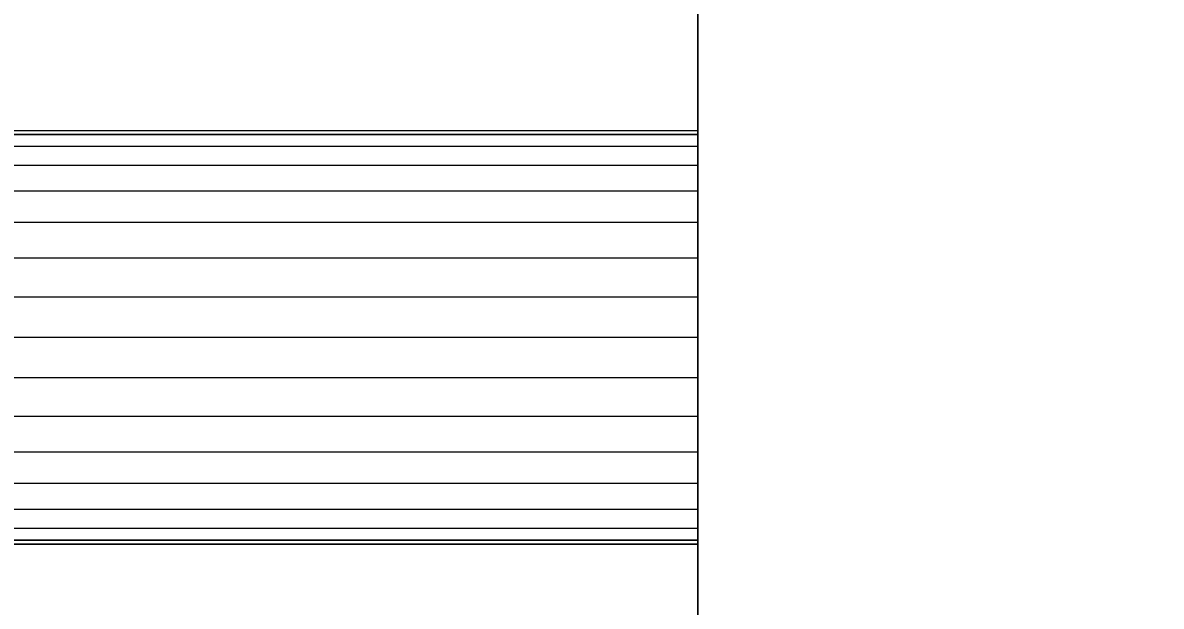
# Model space of a CAD drawing. Header units: millimetres. Extents: x -22443 to 8019, y 3751 to 17584.
# Drawn here: x -19272.2 to -19215.6, y 13820 to 13849 of the extents above; entities that cross this region are included whole.
import ezdxf

# ---------------------------------------------------------------- set-up
doc = ezdxf.new("R2010")
doc.units = ezdxf.units.MM
for name, color, linetype, lineweight in [('A-ANNO-DIMS', 211, 'Continuous', 9), ('A-ANNO-DIMS-50', 211, 'Continuous', 9), ('A-GENM', 13, 'Continuous', 18)]:
    doc.layers.add(name, color=color, linetype=linetype, lineweight=lineweight)
doc.styles.add('Arial', font='arial.ttf', dxfattribs={"height": 125})
doc.dimstyles.new('Diagonal_-_2_5mm_Arial', dxfattribs={"dimscale": 304.8, "dimtxt": 127.532425, "dimasz": 0.492126, "dimexe": 0.393701, "dimexo": 0.246063, "dimgap": 0.287073, "dimtad": 1, "dimdec": 0, "dimzin": 0, "dimdsep": 46, "dimtxsty": 'Arial', "dimblk1": 'OBLIQUE', "dimblk2": 'OBLIQUE', "dimsah": 1, "dimcen": 0.09, "dimdle": 0.393701, "dimazin": 0, "dimtfac": 1, "dimtdec": 4, "dimtix": 1, "dimtmove": 0, "dimatfit": 3, "dimfxl": 1, "dimtvp": 1, "dimtolj": 1, "dimtzin": 0, "dimarcsym": 2})

# ---------------------------------------------------------------- blocks, each defined once
blk = doc.blocks.new('Nevera autoservicio 1_34m - Nevera autoservicio 1_34m-502275-Level 1')
at = {"layer": 'A-GENM'}
for p, q in [((404.102, 673.31), (404.102, -581.966)), ((404.102, -581.966), (404.102, 673.31)), ((404.102, -581.966), (404.102, 673.31)), ((404.102, -581.966), (404.102, 673.31)), ((404.102, -540.148), (404.102, 501.905)), ((404.102, -353.112), (404.102, -326.393)), ((404.102, -342.836), (205.269, -342.836)), ((404.102, -342.836), (205.269, -342.836)), ((404.102, -342.836), (205.269, -342.836)), ((404.102, -342.836), (205.269, -342.836)), ((404.102, -342.836), (205.269, -342.836)), ((404.102, -342.836), (205.269, -342.836)), ((404.102, -342.836), (205.269, -342.836)), ((404.102, -342.836), (205.269, -342.836)), ((404.102, -342.836), (205.269, -342.836)), ((404.102, -342.836), (205.269, -342.836)), ((404.102, -342.836), (205.269, -342.836)), ((404.102, -342.836), (205.269, -342.836)), ((404.102, -343.033), (205.269, -343.033)), ((404.102, -343.033), (205.269, -343.033)), ((404.102, -343.033), (205.269, -343.033)), ((404.102, -343.033), (205.269, -343.033)), ((404.102, -343.033), (205.269, -343.033)), ((404.102, -343.033), (205.269, -343.033)), ((404.102, -343.033), (205.269, -343.033)), ((404.102, -343.033), (205.269, -343.033)), ((404.102, -343.033), (205.269, -343.033)), ((404.102, -343.033), (205.269, -343.033)), ((404.102, -343.033), (205.269, -343.033)), ((404.102, -343.033), (205.269, -343.033)), ((404.102, -343.033), (205.269, -343.033)), ((404.102, -343.033), (205.269, -343.033)), ((404.102, -343.033), (205.269, -343.033)), ((404.102, -343.033), (205.269, -343.033)), ((404.102, -343.033), (205.269, -343.033)), ((404.102, -343.033), (205.269, -343.033)), ((404.102, -343.033), (205.269, -343.033)), ((404.102, -343.033), (205.269, -343.033)), ((205.269, -343.033), (404.102, -343.033)), ((404.102, -343.033), (205.269, -343.033)), ((404.102, -343.033), (205.269, -343.033)), ((404.102, -343.033), (205.269, -343.033)), ((404.102, -343.017), (404.102, -342.836)), ((404.102, -342.836), (404.102, -343.033)), ((404.102, -343.033), (404.102, -342.836)), ((404.102, -342.836), (404.102, -343.033)), ((404.102, -343.033), (404.102, -342.836)), ((404.102, -342.836), (404.102, -343.033)), ((404.102, -343.033), (404.102, -342.836)), ((404.102, -342.836), (404.102, -343.033)), ((404.102, -342.935), (404.102, -342.836)), ((404.102, -342.836), (404.102, -343.033)), ((404.102, -342.935), (404.102, -342.836)), ((404.102, -342.836), (404.102, -343.033)), ((404.102, -343.033), (404.102, -342.836)), ((404.102, -342.836), (404.102, -343.017)), ((404.102, -342.935), (404.102, -342.836)), ((404.102, -342.935), (404.102, -342.836)), ((404.102, -343.033), (404.102, -342.836)), ((404.102, -343.033), (404.102, -342.836)), ((404.102, -343.033), (404.102, -342.836)), ((404.102, -343.033), (404.102, -342.836)), ((404.102, -342.836), (404.102, -343.033)), ((404.102, -342.836), (404.102, -343.033)), ((404.102, -343.033), (404.102, -342.836)), ((404.102, -342.836), (404.102, -343.033)), ((404.102, -343.033), (404.102, -342.935)), ((404.102, -342.935), (404.102, -343.033)), ((404.102, -343.033), (404.102, -342.935)), ((404.102, -343.033), (404.102, -342.935)), ((404.102, -343.033), (404.102, -343.017)), ((404.102, -343.017), (404.102, -343.033)), ((404.102, -343.619), (404.102, -343.033)), ((404.102, -343.033), (404.102, -343.619)), ((404.102, -343.619), (404.102, -343.033)), ((404.102, -343.033), (404.102, -343.619)), ((404.102, -343.619), (404.102, -343.033)), ((404.102, -343.033), (404.102, -343.619)), ((404.102, -343.619), (404.102, -343.033)), ((404.102, -343.033), (404.102, -343.619)), ((404.102, -343.619), (404.102, -343.033)), ((404.102, -343.033), (404.102, -343.619)), ((404.102, -343.619), (404.102, -343.033)), ((404.102, -343.033), (404.102, -343.619)), ((404.102, -343.619), (404.102, -343.033)), ((404.102, -343.619), (404.102, -343.033)), ((404.102, -343.619), (404.102, -343.033)), ((404.102, -343.619), (404.102, -343.033)), ((404.102, -343.619), (404.102, -343.033)), ((404.102, -343.619), (404.102, -343.033)), ((404.102, -343.619), (404.102, -343.033)), ((404.102, -343.619), (404.102, -343.033)), ((404.102, -343.619), (404.102, -343.033)), ((404.102, -343.619), (404.102, -343.033)), ((404.102, -343.619), (404.102, -343.033)), ((404.102, -343.619), (404.102, -343.033)), ((404.102, -343.619), (205.269, -343.619)), ((404.102, -343.619), (205.269, -343.619)), ((404.102, -343.619), (205.269, -343.619)), ((404.102, -343.619), (205.269, -343.619)), ((404.102, -343.619), (205.269, -343.619)), ((404.102, -343.619), (205.269, -343.619)), ((404.102, -343.619), (205.269, -343.619)), ((404.102, -343.619), (205.269, -343.619)), ((404.102, -343.619), (205.269, -343.619)), ((404.102, -343.619), (205.269, -343.619)), ((404.102, -343.619), (205.269, -343.619)), ((404.102, -343.619), (205.269, -343.619)), ((404.102, -343.619), (205.269, -343.619)), ((404.102, -343.619), (205.269, -343.619)), ((404.102, -343.619), (205.269, -343.619)), ((404.102, -343.619), (205.269, -343.619)), ((404.102, -343.619), (205.269, -343.619)), ((404.102, -343.619), (205.269, -343.619)), ((404.102, -343.619), (205.269, -343.619)), ((404.102, -343.619), (205.269, -343.619)), ((404.102, -343.619), (205.269, -343.619)), ((404.102, -343.619), (205.269, -343.619)), ((404.102, -343.619), (205.269, -343.619)), ((404.102, -343.619), (205.269, -343.619)), ((404.102, -344.567), (404.102, -343.619)), ((404.102, -343.619), (404.102, -344.567)), ((404.102, -344.567), (404.102, -343.619)), ((404.102, -343.619), (404.102, -344.567)), ((404.102, -344.567), (404.102, -343.619)), ((404.102, -343.619), (404.102, -344.567)), ((404.102, -344.567), (404.102, -343.619)), ((404.102, -343.619), (404.102, -344.567)), ((404.102, -344.567), (404.102, -343.619)), ((404.102, -343.619), (404.102, -344.567)), ((404.102, -344.567), (404.102, -343.619)), ((404.102, -343.619), (404.102, -344.567)), ((404.102, -344.567), (404.102, -343.619)), ((404.102, -344.567), (404.102, -343.619)), ((404.102, -344.567), (404.102, -343.619)), ((404.102, -344.567), (404.102, -343.619)), ((404.102, -344.567), (404.102, -343.619)), ((404.102, -344.567), (404.102, -343.619)), ((404.102, -344.567), (404.102, -343.619)), ((404.102, -344.567), (404.102, -343.619)), ((404.102, -344.567), (404.102, -343.619)), ((404.102, -344.567), (404.102, -343.619)), ((404.102, -344.567), (404.102, -343.619)), ((404.102, -344.567), (404.102, -343.619)), ((404.102, -344.567), (205.269, -344.567)), ((404.102, -344.567), (205.269, -344.567)), ((404.102, -344.567), (205.269, -344.567)), ((404.102, -344.567), (205.269, -344.567)), ((404.102, -344.567), (205.269, -344.567)), ((404.102, -344.567), (205.269, -344.567)), ((404.102, -344.567), (205.269, -344.567)), ((404.102, -344.567), (205.269, -344.567)), ((404.102, -344.567), (205.269, -344.567)), ((404.102, -344.567), (205.269, -344.567)), ((404.102, -344.567), (205.269, -344.567)), ((404.102, -344.567), (205.269, -344.567)), ((404.102, -344.567), (205.269, -344.567)), ((404.102, -344.567), (205.269, -344.567)), ((404.102, -344.567), (205.269, -344.567)), ((404.102, -344.567), (205.269, -344.567)), ((404.102, -344.567), (205.269, -344.567)), ((404.102, -344.567), (205.269, -344.567)), ((404.102, -344.567), (205.269, -344.567)), ((404.102, -344.567), (205.269, -344.567)), ((404.102, -344.567), (205.269, -344.567)), ((404.102, -344.567), (205.269, -344.567)), ((404.102, -344.567), (205.269, -344.567)), ((404.102, -344.567), (205.269, -344.567)), ((404.102, -345.846), (404.102, -344.567)), ((404.102, -344.567), (404.102, -345.846)), ((404.102, -345.846), (404.102, -344.567)), ((404.102, -344.567), (404.102, -345.846)), ((404.102, -345.846), (404.102, -344.567)), ((404.102, -344.567), (404.102, -345.846)), ((404.102, -345.846), (404.102, -344.567)), ((404.102, -344.567), (404.102, -345.846)), ((404.102, -345.846), (404.102, -344.567)), ((404.102, -344.567), (404.102, -345.846)), ((404.102, -345.846), (404.102, -344.567)), ((404.102, -344.567), (404.102, -345.846)), ((404.102, -345.846), (404.102, -344.567)), ((404.102, -345.846), (404.102, -344.567)), ((404.102, -345.846), (404.102, -344.567)), ((404.102, -345.846), (404.102, -344.567)), ((404.102, -345.846), (404.102, -344.567)), ((404.102, -345.846), (404.102, -344.567)), ((404.102, -345.846), (404.102, -344.567)), ((404.102, -345.846), (404.102, -344.567)), ((404.102, -345.846), (404.102, -344.567)), ((404.102, -345.846), (404.102, -344.567)), ((404.102, -345.846), (404.102, -344.567)), ((404.102, -345.846), (404.102, -344.567)), ((404.102, -345.846), (205.269, -345.846)), ((404.102, -345.846), (205.269, -345.846)), ((404.102, -345.846), (205.269, -345.846)), ((404.102, -345.846), (205.269, -345.846)), ((404.102, -345.846), (205.269, -345.846)), ((404.102, -345.846), (205.269, -345.846)), ((404.102, -345.846), (205.269, -345.846)), ((404.102, -345.846), (205.269, -345.846)), ((404.102, -345.846), (205.269, -345.846)), ((404.102, -345.846), (205.269, -345.846)), ((404.102, -345.846), (205.269, -345.846)), ((404.102, -345.846), (205.269, -345.846)), ((404.102, -345.846), (205.269, -345.846)), ((404.102, -345.846), (205.269, -345.846)), ((404.102, -345.846), (205.269, -345.846)), ((404.102, -345.846), (205.269, -345.846)), ((404.102, -345.846), (205.269, -345.846)), ((404.102, -345.846), (205.269, -345.846)), ((404.102, -345.846), (205.269, -345.846)), ((404.102, -345.846), (205.269, -345.846)), ((404.102, -345.846), (205.269, -345.846)), ((404.102, -345.846), (205.269, -345.846)), ((404.102, -345.846), (205.269, -345.846)), ((404.102, -345.846), (205.269, -345.846)), ((404.102, -347.404), (404.102, -345.846)), ((404.102, -345.846), (404.102, -347.404)), ((404.102, -347.404), (404.102, -345.846)), ((404.102, -345.846), (404.102, -347.404)), ((404.102, -347.404), (404.102, -345.846)), ((404.102, -345.846), (404.102, -347.404)), ((404.102, -347.404), (404.102, -345.846)), ((404.102, -345.846), (404.102, -347.404)), ((404.102, -347.404), (404.102, -345.846)), ((404.102, -345.846), (404.102, -347.404)), ((404.102, -347.404), (404.102, -345.846)), ((404.102, -345.846), (404.102, -347.404)), ((404.102, -347.404), (404.102, -345.846)), ((404.102, -347.404), (404.102, -345.846)), ((404.102, -347.404), (404.102, -345.846)), ((404.102, -347.404), (404.102, -345.846)), ((404.102, -347.404), (404.102, -345.846)), ((404.102, -347.404), (404.102, -345.846)), ((404.102, -347.404), (404.102, -345.846)), ((404.102, -347.404), (404.102, -345.846)), ((404.102, -347.404), (404.102, -345.846)), ((404.102, -347.404), (404.102, -345.846)), ((404.102, -347.404), (404.102, -345.846)), ((404.102, -347.404), (404.102, -345.846)), ((404.102, -347.404), (205.269, -347.404)), ((404.102, -347.404), (205.269, -347.404)), ((404.102, -347.404), (205.269, -347.404)), ((404.102, -347.404), (205.269, -347.404)), ((404.102, -347.404), (205.269, -347.404)), ((404.102, -347.404), (205.269, -347.404)), ((404.102, -347.404), (205.269, -347.404)), ((404.102, -347.404), (205.269, -347.404)), ((404.102, -347.404), (205.269, -347.404)), ((404.102, -347.404), (205.269, -347.404)), ((404.102, -347.404), (205.269, -347.404)), ((404.102, -347.404), (205.269, -347.404)), ((404.102, -347.404), (205.269, -347.404)), ((404.102, -347.404), (205.269, -347.404)), ((404.102, -347.404), (205.269, -347.404)), ((404.102, -347.404), (205.269, -347.404)), ((404.102, -347.404), (205.269, -347.404)), ((404.102, -347.404), (205.269, -347.404)), ((404.102, -347.404), (205.269, -347.404)), ((404.102, -347.404), (205.269, -347.404)), ((404.102, -347.404), (205.269, -347.404)), ((404.102, -347.404), (205.269, -347.404)), ((404.102, -347.404), (205.269, -347.404)), ((404.102, -347.404), (205.269, -347.404)), ((404.102, -349.18), (404.102, -347.404)), ((404.102, -347.404), (404.102, -349.18)), ((404.102, -349.18), (404.102, -347.404)), ((404.102, -347.404), (404.102, -349.18)), ((404.102, -349.18), (404.102, -347.404)), ((404.102, -347.404), (404.102, -349.18)), ((404.102, -349.18), (404.102, -347.404)), ((404.102, -347.404), (404.102, -349.18)), ((404.102, -349.18), (404.102, -347.404)), ((404.102, -347.404), (404.102, -349.18)), ((404.102, -349.18), (404.102, -347.404)), ((404.102, -347.404), (404.102, -349.18)), ((404.102, -349.18), (404.102, -347.404)), ((404.102, -349.18), (404.102, -347.404)), ((404.102, -349.18), (404.102, -347.404)), ((404.102, -349.18), (404.102, -347.404)), ((404.102, -349.18), (404.102, -347.404)), ((404.102, -349.18), (404.102, -347.404)), ((404.102, -349.18), (404.102, -347.404)), ((404.102, -349.18), (404.102, -347.404)), ((404.102, -349.18), (404.102, -347.404)), ((404.102, -349.18), (404.102, -347.404)), ((404.102, -347.404), (404.102, -349.18)), ((404.102, -349.18), (404.102, -347.404)), ((404.102, -349.18), (205.269, -349.18)), ((404.102, -349.18), (205.269, -349.18)), ((404.102, -349.18), (205.269, -349.18)), ((404.102, -349.18), (205.269, -349.18)), ((404.102, -349.18), (205.269, -349.18)), ((404.102, -349.18), (205.269, -349.18)), ((404.102, -349.18), (205.269, -349.18)), ((404.102, -349.18), (205.269, -349.18)), ((404.102, -349.18), (205.269, -349.18)), ((404.102, -349.18), (205.269, -349.18)), ((404.102, -349.18), (205.269, -349.18)), ((404.102, -349.18), (205.269, -349.18)), ((404.102, -349.18), (205.269, -349.18)), ((404.102, -349.18), (205.269, -349.18)), ((404.102, -349.18), (205.269, -349.18)), ((404.102, -349.18), (205.269, -349.18)), ((404.102, -349.18), (205.269, -349.18)), ((404.102, -349.18), (205.269, -349.18)), ((404.102, -349.18), (205.269, -349.18)), ((404.102, -349.18), (205.269, -349.18)), ((404.102, -349.18), (205.269, -349.18)), ((404.102, -349.18), (205.269, -349.18)), ((404.102, -349.18), (205.269, -349.18)), ((404.102, -349.18), (205.269, -349.18)), ((404.102, -351.108), (404.102, -349.18)), ((404.102, -349.18), (404.102, -351.108)), ((404.102, -351.108), (404.102, -349.18)), ((404.102, -349.18), (404.102, -351.108)), ((404.102, -351.108), (404.102, -349.18)), ((404.102, -349.18), (404.102, -351.108)), ((404.102, -351.108), (404.102, -349.18)), ((404.102, -349.18), (404.102, -351.108)), ((404.102, -351.108), (404.102, -349.18)), ((404.102, -349.18), (404.102, -351.108)), ((404.102, -351.108), (404.102, -349.18)), ((404.102, -349.18), (404.102, -351.108)), ((404.102, -351.108), (404.102, -349.18)), ((404.102, -351.108), (404.102, -349.18)), ((404.102, -351.108), (404.102, -349.18)), ((404.102, -351.108), (404.102, -349.18)), ((404.102, -351.108), (404.102, -349.18)), ((404.102, -351.108), (404.102, -349.18)), ((404.102, -351.108), (404.102, -349.18)), ((404.102, -351.108), (404.102, -349.18)), ((404.102, -351.108), (404.102, -349.18)), ((404.102, -351.108), (404.102, -349.18)), ((404.102, -349.18), (404.102, -351.108)), ((404.102, -349.18), (404.102, -351.108)), ((404.102, -351.108), (205.269, -351.108)), ((404.102, -351.108), (205.269, -351.108)), ((404.102, -351.108), (205.269, -351.108)), ((404.102, -351.108), (205.269, -351.108)), ((404.102, -351.108), (205.269, -351.108)), ((404.102, -351.108), (205.269, -351.108)), ((404.102, -351.108), (205.269, -351.108)), ((404.102, -351.108), (205.269, -351.108)), ((404.102, -351.108), (205.269, -351.108)), ((404.102, -351.108), (205.269, -351.108)), ((404.102, -351.108), (205.269, -351.108)), ((404.102, -351.108), (205.269, -351.108)), ((404.102, -351.108), (205.269, -351.108)), ((404.102, -351.108), (205.269, -351.108)), ((404.102, -351.108), (205.269, -351.108)), ((404.102, -351.108), (205.269, -351.108)), ((404.102, -351.108), (205.269, -351.108)), ((404.102, -351.108), (205.269, -351.108)), ((404.102, -351.108), (205.269, -351.108)), ((404.102, -351.108), (205.269, -351.108)), ((404.102, -351.108), (205.269, -351.108)), ((404.102, -351.108), (205.269, -351.108)), ((404.102, -351.108), (205.269, -351.108)), ((404.102, -351.108), (205.269, -351.108)), ((404.102, -353.112), (404.102, -351.108)), ((404.102, -351.108), (404.102, -353.112)), ((404.102, -353.112), (404.102, -351.108)), ((404.102, -351.108), (404.102, -353.112)), ((404.102, -353.112), (404.102, -351.108)), ((404.102, -351.108), (404.102, -353.112)), ((404.102, -353.112), (404.102, -351.108)), ((404.102, -351.108), (404.102, -353.112)), ((404.102, -353.112), (404.102, -351.108)), ((404.102, -351.108), (404.102, -353.112)), ((404.102, -353.112), (404.102, -351.108)), ((404.102, -351.108), (404.102, -353.112)), ((404.102, -353.112), (404.102, -351.108)), ((404.102, -353.112), (404.102, -351.108)), ((404.102, -353.112), (404.102, -351.108)), ((404.102, -353.112), (404.102, -351.108)), ((404.102, -353.112), (404.102, -351.108)), ((404.102, -353.112), (404.102, -351.108)), ((404.102, -353.112), (404.102, -351.108)), ((404.102, -353.112), (404.102, -351.108)), ((404.102, -353.112), (404.102, -351.108)), ((404.102, -353.112), (404.102, -351.108)), ((404.102, -353.112), (404.102, -351.108)), ((404.102, -353.112), (404.102, -351.108)), ((404.102, -353.112), (205.269, -353.112)), ((404.102, -353.112), (205.269, -353.112)), ((404.102, -353.112), (205.269, -353.112)), ((404.102, -353.112), (205.269, -353.112)), ((404.102, -353.112), (205.269, -353.112)), ((404.102, -353.112), (205.269, -353.112)), ((404.102, -353.112), (205.269, -353.112)), ((404.102, -353.112), (205.269, -353.112)), ((404.102, -353.112), (205.269, -353.112)), ((404.102, -353.112), (205.269, -353.112)), ((404.102, -353.112), (205.269, -353.112)), ((404.102, -353.112), (205.269, -353.112)), ((404.102, -353.112), (205.269, -353.112)), ((404.102, -353.112), (205.269, -353.112)), ((404.102, -353.112), (205.269, -353.112)), ((404.102, -353.112), (205.269, -353.112)), ((404.102, -353.112), (205.269, -353.112)), ((404.102, -353.112), (205.269, -353.112)), ((404.102, -353.112), (205.269, -353.112)), ((404.102, -353.112), (205.269, -353.112)), ((404.102, -353.112), (205.269, -353.112)), ((404.102, -353.112), (205.269, -353.112)), ((404.102, -353.112), (205.269, -353.112)), ((404.102, -353.112), (205.269, -353.112)), ((404.102, -355.118), (404.102, -353.112)), ((404.102, -353.112), (404.102, -355.118)), ((404.102, -355.118), (404.102, -353.112)), ((404.102, -353.112), (404.102, -355.118)), ((404.102, -355.118), (404.102, -353.112)), ((404.102, -353.112), (404.102, -355.118)), ((404.102, -355.118), (404.102, -353.112)), ((404.102, -353.112), (404.102, -355.118)), ((404.102, -355.118), (404.102, -353.112)), ((404.102, -353.112), (404.102, -355.118)), ((404.102, -355.118), (404.102, -353.112)), ((404.102, -353.112), (404.102, -355.118)), ((404.102, -353.112), (404.102, -379.832)), ((404.102, -353.112), (404.102, -355.118)), ((404.102, -353.112), (404.102, -355.118)), ((404.102, -353.112), (404.102, -355.118)), ((404.102, -353.112), (404.102, -355.118)), ((404.102, -353.112), (404.102, -355.118)), ((404.102, -353.112), (404.102, -355.118)), ((404.102, -353.112), (404.102, -355.118)), ((404.102, -353.112), (404.102, -355.118)), ((404.102, -355.118), (404.102, -353.112)), ((404.102, -355.118), (404.102, -353.112)), ((404.102, -353.112), (404.102, -355.118)), ((404.102, -353.112), (404.102, -355.118)), ((404.102, -355.118), (205.269, -355.118)), ((404.102, -355.118), (205.269, -355.118)), ((404.102, -355.118), (205.269, -355.118)), ((404.102, -355.118), (205.269, -355.118)), ((404.102, -355.118), (205.269, -355.118)), ((404.102, -355.118), (205.269, -355.118)), ((404.102, -355.118), (205.269, -355.118)), ((404.102, -355.118), (205.269, -355.118)), ((404.102, -355.118), (205.269, -355.118)), ((404.102, -355.118), (205.269, -355.118)), ((404.102, -355.118), (205.269, -355.118)), ((404.102, -355.118), (205.269, -355.118)), ((404.102, -355.118), (205.269, -355.118)), ((404.102, -355.118), (205.269, -355.118)), ((404.102, -355.118), (205.269, -355.118)), ((404.102, -355.118), (205.269, -355.118)), ((404.102, -355.118), (205.269, -355.118)), ((404.102, -355.118), (205.269, -355.118)), ((404.102, -355.118), (205.269, -355.118)), ((404.102, -355.118), (205.269, -355.118)), ((404.102, -355.118), (205.269, -355.118)), ((404.102, -355.118), (205.269, -355.118)), ((404.102, -355.118), (205.269, -355.118)), ((404.102, -355.118), (205.269, -355.118)), ((404.102, -357.045), (404.102, -355.118)), ((404.102, -355.118), (404.102, -357.045)), ((404.102, -357.045), (404.102, -355.118)), ((404.102, -355.118), (404.102, -357.045)), ((404.102, -357.045), (404.102, -355.118)), ((404.102, -355.118), (404.102, -357.045)), ((404.102, -357.045), (404.102, -355.118)), ((404.102, -355.118), (404.102, -357.045)), ((404.102, -357.045), (404.102, -355.118)), ((404.102, -355.118), (404.102, -357.045)), ((404.102, -357.045), (404.102, -355.118)), ((404.102, -355.118), (404.102, -357.045)), ((404.102, -355.118), (404.102, -357.045)), ((404.102, -355.118), (404.102, -357.045)), ((404.102, -355.118), (404.102, -357.045)), ((404.102, -355.118), (404.102, -357.045)), ((404.102, -355.118), (404.102, -357.045)), ((404.102, -355.118), (404.102, -357.045)), ((404.102, -355.118), (404.102, -357.045)), ((404.102, -355.118), (404.102, -357.045)), ((404.102, -357.045), (404.102, -355.118)), ((404.102, -357.045), (404.102, -355.118)), ((404.102, -355.118), (404.102, -357.045)), ((404.102, -355.118), (404.102, -357.045)), ((404.102, -357.045), (205.269, -357.045)), ((404.102, -357.045), (205.269, -357.045)), ((404.102, -357.045), (205.269, -357.045)), ((404.102, -357.045), (205.269, -357.045)), ((404.102, -357.045), (205.269, -357.045)), ((404.102, -357.045), (205.269, -357.045)), ((404.102, -357.045), (205.269, -357.045)), ((404.102, -357.045), (205.269, -357.045)), ((404.102, -357.045), (205.269, -357.045)), ((404.102, -357.045), (205.269, -357.045)), ((404.102, -357.045), (205.269, -357.045)), ((404.102, -357.045), (205.269, -357.045)), ((404.102, -357.045), (205.269, -357.045)), ((404.102, -357.045), (205.269, -357.045)), ((404.102, -357.045), (205.269, -357.045)), ((404.102, -357.045), (205.269, -357.045)), ((404.102, -357.045), (205.269, -357.045)), ((404.102, -357.045), (205.269, -357.045)), ((404.102, -357.045), (205.269, -357.045)), ((404.102, -357.045), (205.269, -357.045)), ((404.102, -357.045), (205.269, -357.045)), ((404.102, -357.045), (205.269, -357.045)), ((404.102, -357.045), (205.269, -357.045)), ((404.102, -357.045), (205.269, -357.045)), ((404.102, -358.822), (404.102, -357.045)), ((404.102, -357.045), (404.102, -358.822)), ((404.102, -358.822), (404.102, -357.045)), ((404.102, -357.045), (404.102, -358.822)), ((404.102, -358.822), (404.102, -357.045)), ((404.102, -357.045), (404.102, -358.822)), ((404.102, -358.822), (404.102, -357.045)), ((404.102, -357.045), (404.102, -358.822)), ((404.102, -358.822), (404.102, -357.045)), ((404.102, -357.045), (404.102, -358.822)), ((404.102, -358.822), (404.102, -357.045)), ((404.102, -357.045), (404.102, -358.822)), ((404.102, -357.045), (404.102, -358.822)), ((404.102, -357.045), (404.102, -358.822)), ((404.102, -357.045), (404.102, -358.822)), ((404.102, -357.045), (404.102, -358.822)), ((404.102, -357.045), (404.102, -358.822)), ((404.102, -357.045), (404.102, -358.822)), ((404.102, -357.045), (404.102, -358.822)), ((404.102, -357.045), (404.102, -358.822)), ((404.102, -358.822), (404.102, -357.045)), ((404.102, -357.045), (404.102, -358.822)), ((404.102, -357.045), (404.102, -358.822)), ((404.102, -357.045), (404.102, -358.822)), ((404.102, -358.822), (205.269, -358.822)), ((404.102, -358.822), (205.269, -358.822)), ((404.102, -358.822), (205.269, -358.822)), ((404.102, -358.822), (205.269, -358.822)), ((404.102, -358.822), (205.269, -358.822)), ((404.102, -358.822), (205.269, -358.822)), ((404.102, -358.822), (205.269, -358.822)), ((404.102, -358.822), (205.269, -358.822)), ((404.102, -358.822), (205.269, -358.822)), ((404.102, -358.822), (205.269, -358.822)), ((404.102, -358.822), (205.269, -358.822)), ((404.102, -358.822), (205.269, -358.822)), ((404.102, -358.822), (205.269, -358.822)), ((404.102, -358.822), (205.269, -358.822)), ((404.102, -358.822), (205.269, -358.822)), ((404.102, -358.822), (205.269, -358.822)), ((404.102, -358.822), (205.269, -358.822)), ((404.102, -358.822), (205.269, -358.822)), ((404.102, -358.822), (205.269, -358.822)), ((404.102, -358.822), (205.269, -358.822)), ((404.102, -358.822), (205.269, -358.822)), ((404.102, -358.822), (205.269, -358.822)), ((404.102, -358.822), (205.269, -358.822)), ((404.102, -358.822), (205.269, -358.822)), ((404.102, -360.379), (404.102, -358.822)), ((404.102, -358.822), (404.102, -360.379)), ((404.102, -360.379), (404.102, -358.822)), ((404.102, -358.822), (404.102, -360.379)), ((404.102, -360.379), (404.102, -358.822)), ((404.102, -358.822), (404.102, -360.379)), ((404.102, -360.379), (404.102, -358.822)), ((404.102, -358.822), (404.102, -360.379)), ((404.102, -360.379), (404.102, -358.822)), ((404.102, -358.822), (404.102, -360.379)), ((404.102, -360.379), (404.102, -358.822)), ((404.102, -358.822), (404.102, -360.379)), ((404.102, -358.822), (404.102, -360.379)), ((404.102, -358.822), (404.102, -360.379)), ((404.102, -358.822), (404.102, -360.379)), ((404.102, -358.822), (404.102, -360.379)), ((404.102, -358.822), (404.102, -360.379)), ((404.102, -358.822), (404.102, -360.379)), ((404.102, -358.822), (404.102, -360.379)), ((404.102, -358.822), (404.102, -360.379)), ((404.102, -358.822), (404.102, -360.379)), ((404.102, -358.822), (404.102, -360.379)), ((404.102, -358.822), (404.102, -360.379)), ((404.102, -358.822), (404.102, -360.379)), ((404.102, -360.379), (205.269, -360.379)), ((404.102, -360.379), (205.269, -360.379)), ((404.102, -360.379), (205.269, -360.379)), ((404.102, -360.379), (205.269, -360.379)), ((404.102, -360.379), (205.269, -360.379)), ((404.102, -360.379), (205.269, -360.379)), ((404.102, -360.379), (205.269, -360.379)), ((404.102, -360.379), (205.269, -360.379)), ((404.102, -360.379), (205.269, -360.379)), ((404.102, -360.379), (205.269, -360.379)), ((404.102, -360.379), (205.269, -360.379)), ((404.102, -360.379), (205.269, -360.379)), ((404.102, -360.379), (205.269, -360.379)), ((404.102, -360.379), (205.269, -360.379)), ((404.102, -360.379), (205.269, -360.379)), ((404.102, -360.379), (205.269, -360.379)), ((404.102, -360.379), (205.269, -360.379)), ((404.102, -360.379), (205.269, -360.379)), ((404.102, -360.379), (205.269, -360.379)), ((404.102, -360.379), (205.269, -360.379)), ((404.102, -360.379), (205.269, -360.379)), ((404.102, -360.379), (205.269, -360.379)), ((404.102, -360.379), (205.269, -360.379)), ((404.102, -360.379), (205.269, -360.379)), ((404.102, -361.657), (404.102, -360.379)), ((404.102, -360.379), (404.102, -361.657)), ((404.102, -361.657), (404.102, -360.379)), ((404.102, -360.379), (404.102, -361.657)), ((404.102, -361.657), (404.102, -360.379)), ((404.102, -360.379), (404.102, -361.657)), ((404.102, -361.657), (404.102, -360.379)), ((404.102, -360.379), (404.102, -361.657)), ((404.102, -361.657), (404.102, -360.379)), ((404.102, -360.379), (404.102, -361.657)), ((404.102, -361.657), (404.102, -360.379)), ((404.102, -360.379), (404.102, -361.657)), ((404.102, -360.379), (404.102, -361.657)), ((404.102, -360.379), (404.102, -361.657)), ((404.102, -360.379), (404.102, -361.657)), ((404.102, -360.379), (404.102, -361.657)), ((404.102, -360.379), (404.102, -361.657)), ((404.102, -360.379), (404.102, -361.657)), ((404.102, -360.379), (404.102, -361.657)), ((404.102, -360.379), (404.102, -361.657)), ((404.102, -360.379), (404.102, -361.657)), ((404.102, -360.379), (404.102, -361.657)), ((404.102, -360.379), (404.102, -361.657)), ((404.102, -360.379), (404.102, -361.657)), ((404.102, -361.657), (205.269, -361.657)), ((404.102, -361.657), (205.269, -361.657)), ((404.102, -361.657), (205.269, -361.657)), ((404.102, -361.657), (205.269, -361.657)), ((404.102, -361.657), (205.269, -361.657)), ((404.102, -361.657), (205.269, -361.657)), ((404.102, -361.657), (205.269, -361.657)), ((404.102, -361.657), (205.269, -361.657)), ((404.102, -361.657), (205.269, -361.657)), ((404.102, -361.657), (205.269, -361.657)), ((404.102, -361.657), (205.269, -361.657)), ((404.102, -361.657), (205.269, -361.657)), ((404.102, -361.657), (205.269, -361.657)), ((404.102, -361.657), (205.269, -361.657)), ((404.102, -361.657), (205.269, -361.657)), ((404.102, -361.657), (205.269, -361.657)), ((404.102, -361.657), (205.269, -361.657)), ((404.102, -361.657), (205.269, -361.657)), ((404.102, -361.657), (205.269, -361.657)), ((404.102, -361.657), (205.269, -361.657)), ((404.102, -361.657), (205.269, -361.657)), ((404.102, -361.657), (205.269, -361.657)), ((404.102, -361.657), (205.269, -361.657)), ((404.102, -361.657), (205.269, -361.657)), ((404.102, -362.607), (404.102, -361.657)), ((404.102, -361.657), (404.102, -362.607)), ((404.102, -362.607), (404.102, -361.657)), ((404.102, -361.657), (404.102, -362.607)), ((404.102, -362.607), (404.102, -361.657)), ((404.102, -361.657), (404.102, -362.607)), ((404.102, -362.607), (404.102, -361.657)), ((404.102, -361.657), (404.102, -362.607)), ((404.102, -362.607), (404.102, -361.657)), ((404.102, -361.657), (404.102, -362.607)), ((404.102, -362.607), (404.102, -361.657)), ((404.102, -361.657), (404.102, -362.607)), ((404.102, -361.657), (404.102, -362.607)), ((404.102, -361.657), (404.102, -362.607)), ((404.102, -361.657), (404.102, -362.607)), ((404.102, -361.657), (404.102, -362.607)), ((404.102, -361.657), (404.102, -362.607)), ((404.102, -361.657), (404.102, -362.607)), ((404.102, -361.657), (404.102, -362.607)), ((404.102, -361.657), (404.102, -362.607)), ((404.102, -361.657), (404.102, -362.607)), ((404.102, -361.657), (404.102, -362.607)), ((404.102, -361.657), (404.102, -362.607)), ((404.102, -361.657), (404.102, -362.607)), ((404.102, -362.607), (205.269, -362.607)), ((404.102, -362.607), (205.269, -362.607)), ((404.102, -362.607), (205.269, -362.607)), ((404.102, -362.607), (205.269, -362.607)), ((404.102, -362.607), (205.269, -362.607)), ((404.102, -362.607), (205.269, -362.607)), ((404.102, -362.607), (205.269, -362.607)), ((404.102, -362.607), (205.269, -362.607)), ((404.102, -362.607), (205.269, -362.607)), ((404.102, -362.607), (205.269, -362.607)), ((404.102, -362.607), (205.269, -362.607)), ((404.102, -362.607), (205.269, -362.607)), ((404.102, -362.607), (205.269, -362.607)), ((404.102, -362.607), (205.269, -362.607)), ((404.102, -362.607), (205.269, -362.607)), ((404.102, -362.607), (205.269, -362.607)), ((404.102, -362.607), (205.269, -362.607)), ((404.102, -362.607), (205.269, -362.607)), ((404.102, -362.607), (205.269, -362.607)), ((404.102, -362.607), (205.269, -362.607)), ((404.102, -362.607), (205.269, -362.607)), ((404.102, -362.607), (205.269, -362.607)), ((404.102, -362.607), (205.269, -362.607)), ((404.102, -362.607), (205.269, -362.607)), ((404.102, -363.192), (404.102, -362.607)), ((404.102, -362.607), (404.102, -363.192)), ((404.102, -363.192), (404.102, -362.607)), ((404.102, -362.607), (404.102, -363.192)), ((404.102, -363.192), (404.102, -362.607)), ((404.102, -362.607), (404.102, -363.192)), ((404.102, -363.192), (404.102, -362.607)), ((404.102, -362.607), (404.102, -363.192)), ((404.102, -363.192), (404.102, -362.607)), ((404.102, -362.607), (404.102, -363.192)), ((404.102, -363.192), (404.102, -362.607)), ((404.102, -362.607), (404.102, -363.192)), ((404.102, -362.607), (404.102, -363.192)), ((404.102, -362.607), (404.102, -363.192)), ((404.102, -362.607), (404.102, -363.192)), ((404.102, -362.607), (404.102, -363.192)), ((404.102, -362.607), (404.102, -363.192)), ((404.102, -362.607), (404.102, -363.192)), ((404.102, -362.607), (404.102, -363.192)), ((404.102, -362.607), (404.102, -363.192)), ((404.102, -362.607), (404.102, -363.192)), ((404.102, -362.607), (404.102, -363.192)), ((404.102, -362.607), (404.102, -363.192)), ((404.102, -362.607), (404.102, -363.192)), ((404.102, -363.192), (205.269, -363.192)), ((404.102, -363.192), (205.269, -363.192)), ((404.102, -363.192), (205.269, -363.192)), ((404.102, -363.192), (205.269, -363.192)), ((404.102, -363.192), (205.269, -363.192)), ((205.269, -363.192), (404.102, -363.192)), ((404.102, -363.192), (205.269, -363.192)), ((404.102, -363.192), (205.269, -363.192)), ((404.102, -363.192), (205.269, -363.192)), ((404.102, -363.192), (205.269, -363.192)), ((404.102, -363.192), (205.269, -363.192)), ((404.102, -363.192), (205.269, -363.192)), ((404.102, -363.192), (205.269, -363.192)), ((404.102, -363.192), (205.269, -363.192)), ((404.102, -363.192), (205.269, -363.192)), ((404.102, -363.192), (205.269, -363.192)), ((404.102, -363.192), (205.269, -363.192)), ((404.102, -363.192), (205.269, -363.192)), ((404.102, -363.192), (205.269, -363.192)), ((404.102, -363.192), (205.269, -363.192)), ((404.102, -363.192), (205.269, -363.192)), ((404.102, -363.192), (205.269, -363.192)), ((404.102, -363.192), (205.269, -363.192)), ((404.102, -363.192), (205.269, -363.192)), ((404.102, -363.389), (205.269, -363.389)), ((404.102, -363.389), (205.269, -363.389)), ((404.102, -363.389), (205.269, -363.389)), ((404.102, -363.389), (205.269, -363.389)), ((404.102, -363.389), (205.269, -363.389)), ((404.102, -363.389), (205.269, -363.389)), ((404.102, -363.389), (205.269, -363.389)), ((404.102, -363.389), (205.269, -363.389)), ((404.102, -363.389), (205.269, -363.389)), ((404.102, -363.389), (205.269, -363.389)), ((205.269, -363.389), (404.102, -363.389)), ((404.102, -363.389), (205.269, -363.389)), ((404.102, -363.208), (404.102, -363.192)), ((404.102, -363.192), (404.102, -363.389)), ((404.102, -363.291), (404.102, -363.192)), ((404.102, -363.192), (404.102, -363.389)), ((404.102, -363.389), (404.102, -363.192)), ((404.102, -363.192), (404.102, -363.389)), ((404.102, -363.389), (404.102, -363.192)), ((404.102, -363.192), (404.102, -363.389)), ((404.102, -363.291), (404.102, -363.192)), ((404.102, -363.192), (404.102, -363.389)), ((404.102, -363.321), (404.102, -363.192)), ((404.102, -363.192), (404.102, -363.389)), ((404.102, -363.192), (404.102, -363.389)), ((404.102, -363.208), (404.102, -363.192)), ((404.102, -363.192), (404.102, -363.291)), ((404.102, -363.192), (404.102, -363.291)), ((404.102, -363.192), (404.102, -363.321)), ((404.102, -363.192), (404.102, -363.389)), ((404.102, -363.192), (404.102, -363.389)), ((404.102, -363.192), (404.102, -363.389)), ((404.102, -363.192), (404.102, -363.389)), ((404.102, -363.192), (404.102, -363.389)), ((404.102, -363.389), (404.102, -363.192)), ((404.102, -363.389), (404.102, -363.192)), ((404.102, -363.208), (404.102, -363.389)), ((404.102, -363.389), (404.102, -363.208)), ((404.102, -363.389), (404.102, -363.291)), ((404.102, -363.291), (404.102, -363.389)), ((404.102, -363.291), (404.102, -363.389)), ((404.102, -363.291), (404.102, -363.389)), ((404.102, -363.389), (404.102, -363.321)), ((404.102, -363.321), (404.102, -363.389))]:
    blk.add_line(p, q, dxfattribs=at)
blk = doc.blocks.new('DIMBLOCK4-Level 1')
at = {"layer": 'A-ANNO-DIMS-50'}
for p, q in [((-22191.521, 15666.468), (-22191.521, 7546.468)), ((-22191.521, 15546.468), (-22311.521, 15546.468)), ((-22191.521, 15546.468), (-11329.566, 15546.468)), ((-22191.521, 7666.468), (-22311.521, 7666.468)), ((-22191.521, 7666.468), (-20582.646, 7666.468))]:
    blk.add_line(p, q, dxfattribs=at)
at = {"layer": 'A-ANNO-DIMS-50', "lineweight": 35}
for p, q in [((-22191.521, 15546.468), (-22266.521, 15621.468)), ((-22191.521, 15546.468), (-22116.521, 15471.468)), ((-22191.521, 7666.468), (-22266.521, 7741.468)), ((-22191.521, 7666.468), (-22116.521, 7591.468))]:
    blk.add_line(p, q, dxfattribs=at)
at = {"layer": 'A-ANNO-DIMS-50', "color": 0, "insert": (-22441.3, 11414.188), "char_height": 125, "width": 461.47117, "attachment_point": 1, "rotation": 90, "line_spacing_factor": 0.941778, "style": 'Arial'}
blk.add_mtext('7880', dxfattribs=at)
blk = doc.blocks.new('_Oblique')
at = {"color": 0, "linetype": 'ByBlock', "lineweight": -2}
blk.add_line((-0.5, -0.5), (0.5, 0.5), dxfattribs=at)

msp = doc.modelspace()

# ---------------------------------------------------------------- block references
at = {"layer": 'A-GENM'}
msp.add_blockref('Nevera autoservicio 1_34m - Nevera autoservicio 1_34m-502275-Level 1', (-19642.743, 14186.468), dxfattribs=at)

# ---------------------------------------------------------------- dimensions: what is measured, and where the dimension line sits
at = {"layer": 'A-ANNO-DIMS'}
dim = msp.add_linear_dim(base=(-22191.521, 7666.468), p1=(-11254.566, 15546.468), p2=(-20507.646, 7666.468), angle=90, dimstyle='Diagonal_-_2_5mm_Arial', override={"dimpost": '<>', "dimfxl": 12153.760552}, dxfattribs=at)
dim.commit()
dim.dimension.update_dxf_attribs({"geometry": 'DIMBLOCK4-Level 1', "text_midpoint": (-22342.843, 11606.468)})

doc.saveas('drawing.dxf')
